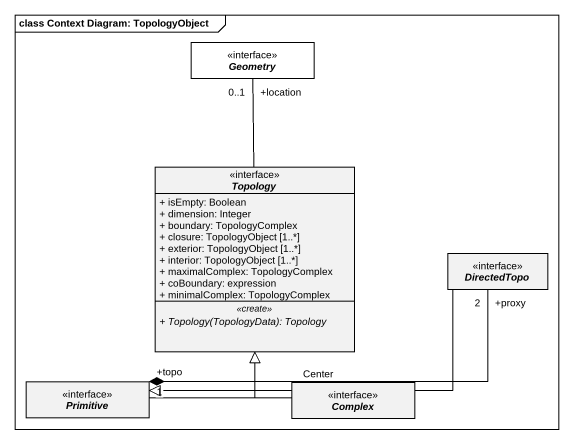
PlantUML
@startuml
mainframe class Context Diagram: TopologyObject
hide circle
hide empty members
skinparam classAttributeIconSize 0
interface Geometry #FFFFFF
interface Topology {
  + isEmpty: Boolean
  + dimension: Integer
  + boundary: TopologyComplex
  + closure: TopologyObject [1..*]
  + exterior: TopologyObject [1..*]
  + interior: TopologyObject [1..*]
  + maximalComplex: TopologyComplex
  + coBoundary: expression
  + minimalComplex: TopologyComplex
  .. <<create>> ..
  {abstract} + Topology(TopologyData): Topology
}
interface DirectedTopo
interface Primitive
interface Complex
Topology -up- "+location\n0..1" Geometry
DirectedTopo -left-|> Primitive
Primitive -up-|> Topology
Primitive "+topo\n1" *-right- "+proxy\n2" DirectedTopo : Center
Complex -up-|> Topology
@enduml
